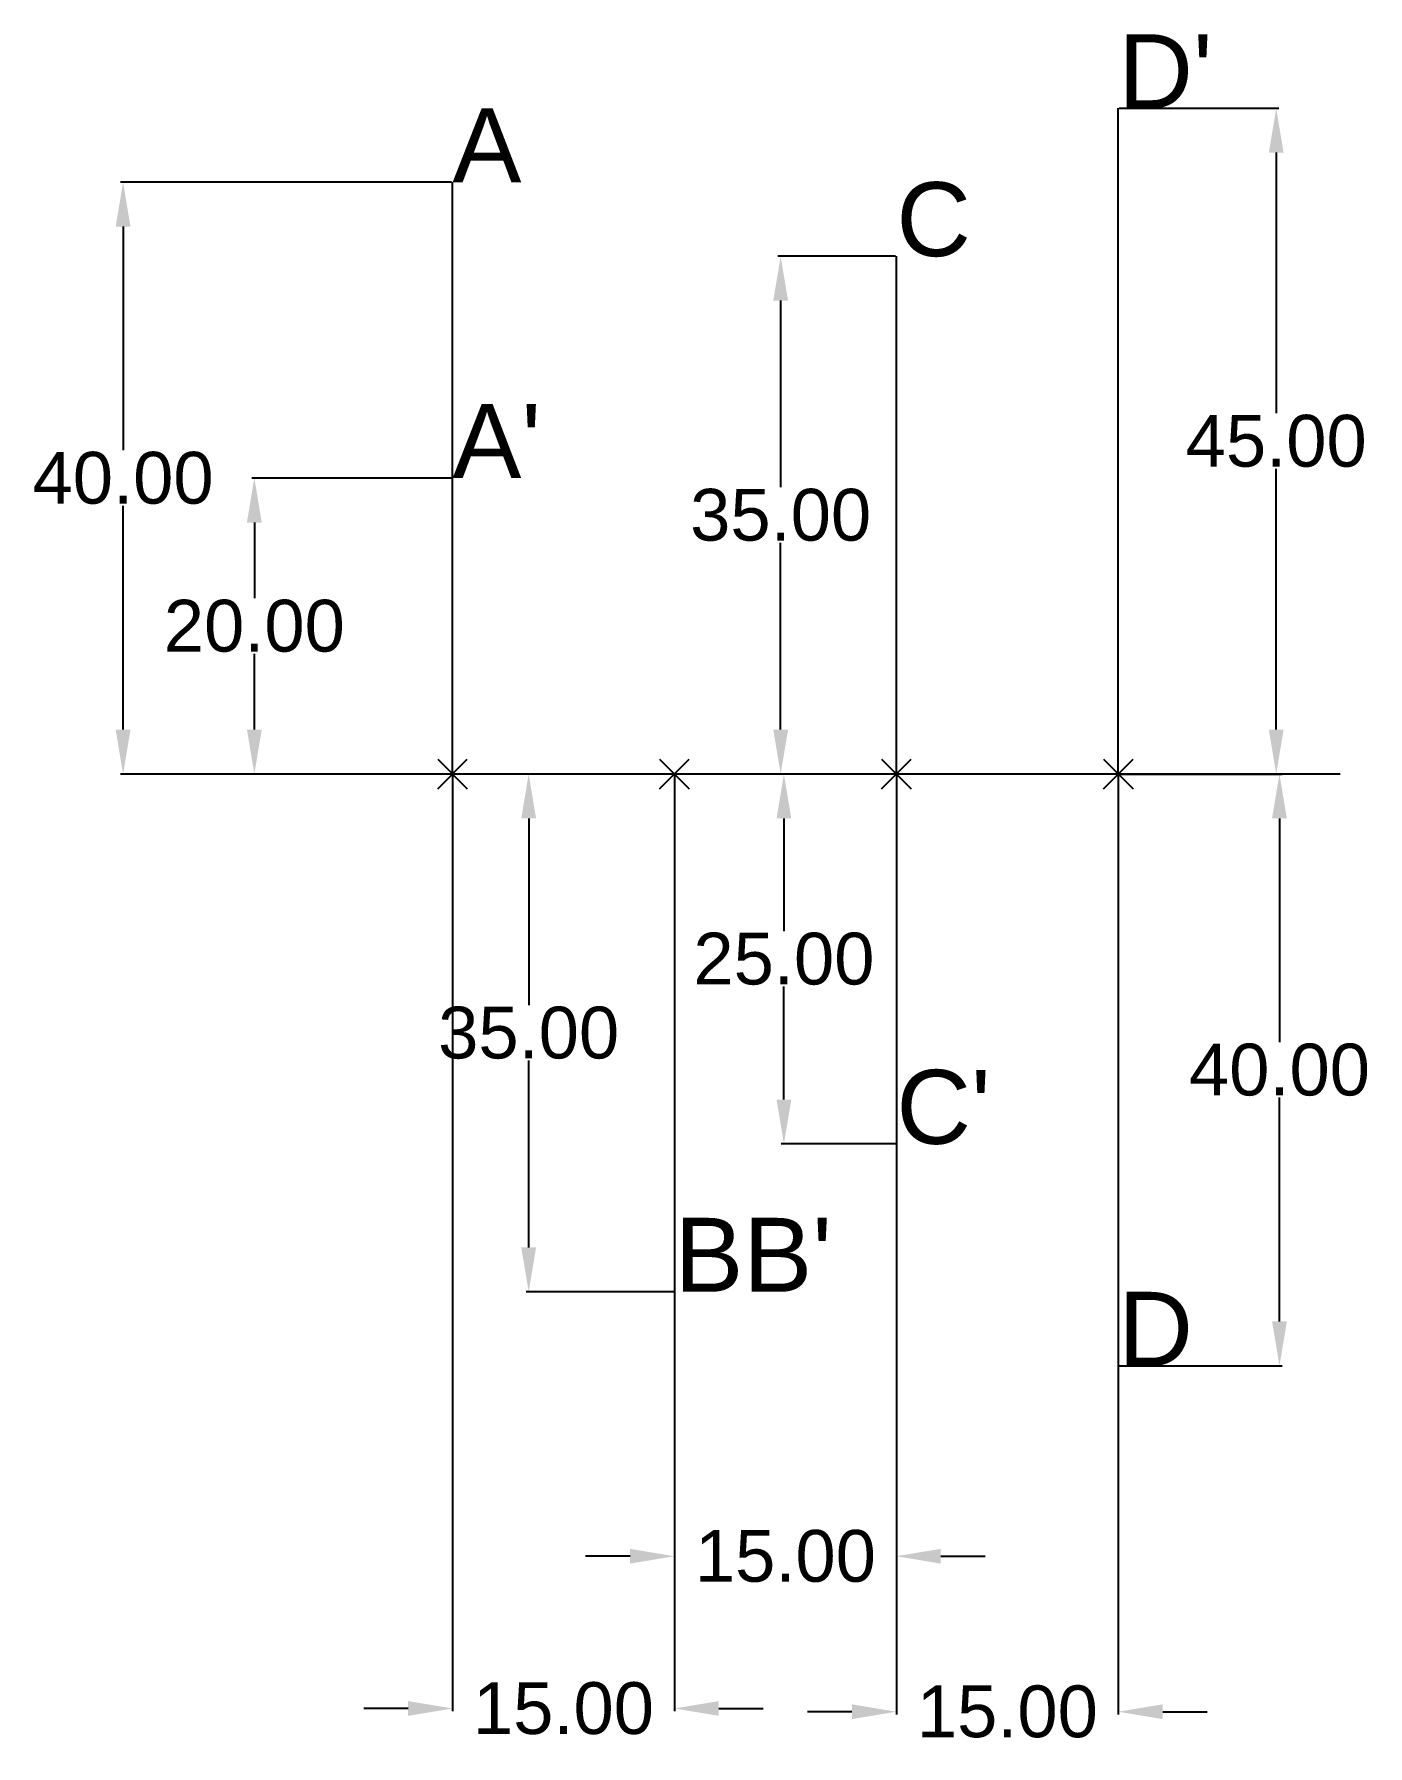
# Model space of a CAD drawing. Header units: millimetres. Extents: x 97 to 187, y 60 to 175.
import ezdxf

# ---------------------------------------------------------------- set-up
doc = ezdxf.new("R2010")
doc.units = ezdxf.units.MM
doc.header["$MEASUREMENT"] = 0
doc.header["$PDMODE"] = 3
doc.styles.add('Annotative', font='arial.ttf')
doc.styles.get("Standard").update_dxf_attribs({"font": 'arial.ttf'})
doc.dimstyles.get("Standard").update_dxf_attribs({"dimtxt": 3.5, "dimasz": 3, "dimexe": 0.18, "dimexo": 0.0625, "dimgap": 0.09, "dimtad": 0, "dimtih": 1, "dimtoh": 1, "dimzin": 0, "dimdsep": 46, "dimtxsty": 'Standard', "dimcen": 0.09, "dimadec": 0, "dimazin": 0, "dimtfac": 1, "dimtofl": 0, "dimtmove": 0, "dimatfit": 3, "dimfxl": 1, "dimtolj": 1, "dimtzin": 0, "dimarcsym": 0})

# ---------------------------------------------------------------- blocks, each defined once
blk = doc.blocks.new('*D1')
at = {"color": 0, "lineweight": -2, "transparency": 16777216}
for p, q in [((125, 145.24), (111.49, 145.24)), ((111.67, 142.24), (111.67, 137.12)), ((111.67, 128.24), (111.67, 133.37)), ((125, 125.24), (111.49, 125.24))]:
    blk.add_line(p, q, dxfattribs=at)
at = {"color": 0, "transparency": 16777216}
for points in [[(111.17, 142.24), (112.17, 142.24), (111.67, 145.24)], [(111.17, 128.24), (112.17, 128.24), (111.67, 125.24)]]:
    blk.add_solid(points, dxfattribs=at)
at = {"layer": 'Defpoints', "color": 0, "transparency": 16777216}
for p in [(111.67, 145.24), (125.06, 145.24), (125.06, 125.24)]:
    blk.add_point(p, dxfattribs=at)
at = {"color": 0, "transparency": 16777216, "insert": (111.67, 135.24), "char_height": 3.5, "attachment_point": 5}
blk.add_mtext('\\A1;20.00', dxfattribs=at)
blk = doc.blocks.new('*D2')
at = {"color": 0, "lineweight": -2, "transparency": 16777216}
for p, q in [((125, 165.24), (102.62, 165.24)), ((102.8, 162.24), (102.8, 147.12)), ((102.8, 128.24), (102.8, 143.37)), ((125, 125.24), (102.62, 125.24))]:
    blk.add_line(p, q, dxfattribs=at)
at = {"color": 0, "transparency": 16777216}
for points in [[(102.3, 162.24), (103.3, 162.24), (102.8, 165.24)], [(102.3, 128.24), (103.3, 128.24), (102.8, 125.24)]]:
    blk.add_solid(points, dxfattribs=at)
at = {"layer": 'Defpoints', "color": 0, "transparency": 16777216}
for p in [(102.8, 165.24), (125.06, 165.24), (125.06, 125.24)]:
    blk.add_point(p, dxfattribs=at)
at = {"color": 0, "transparency": 16777216, "insert": (102.8, 145.24), "char_height": 3.5, "attachment_point": 5}
blk.add_mtext('\\A1;40.00', dxfattribs=at)
blk = doc.blocks.new('*D3')
at = {"color": 0, "lineweight": -2, "transparency": 16777216}
for p, q in [((140, 125.24), (130.03, 125.24)), ((130.21, 122.24), (130.21, 109.62)), ((130.21, 93.24), (130.21, 105.87)), ((140, 90.24), (130.03, 90.24))]:
    blk.add_line(p, q, dxfattribs=at)
at = {"color": 0, "transparency": 16777216}
for points in [[(129.71, 122.24), (130.71, 122.24), (130.21, 125.24)], [(129.71, 93.24), (130.71, 93.24), (130.21, 90.24)]]:
    blk.add_solid(points, dxfattribs=at)
at = {"layer": 'Defpoints', "color": 0, "transparency": 16777216}
for p in [(140.06, 125.24), (130.21, 90.24), (140.06, 90.24)]:
    blk.add_point(p, dxfattribs=at)
at = {"color": 0, "transparency": 16777216, "insert": (130.21, 107.74), "char_height": 3.5, "attachment_point": 5}
blk.add_mtext('\\A1;35.00', dxfattribs=at)
blk = doc.blocks.new('*D4')
at = {"color": 0, "lineweight": -2, "transparency": 16777216}
for p, q in [((155, 125.24), (147.28, 125.24)), ((147.46, 122.24), (147.46, 114.62)), ((147.46, 103.24), (147.46, 110.87)), ((155, 100.24), (147.28, 100.24))]:
    blk.add_line(p, q, dxfattribs=at)
at = {"color": 0, "transparency": 16777216}
for points in [[(146.96, 122.24), (147.96, 122.24), (147.46, 125.24)], [(146.96, 103.24), (147.96, 103.24), (147.46, 100.24)]]:
    blk.add_solid(points, dxfattribs=at)
at = {"layer": 'Defpoints', "color": 0, "transparency": 16777216}
for p in [(155.06, 125.24), (147.46, 100.24), (155.06, 100.24)]:
    blk.add_point(p, dxfattribs=at)
at = {"color": 0, "transparency": 16777216, "insert": (147.46, 112.74), "char_height": 3.5, "attachment_point": 5}
blk.add_mtext('\\A1;25.00', dxfattribs=at)
blk = doc.blocks.new('*D5')
at = {"color": 0, "lineweight": -2, "transparency": 16777216}
for p, q in [((155, 160.24), (147.06, 160.24)), ((147.24, 157.24), (147.24, 144.62)), ((147.24, 128.24), (147.24, 140.87)), ((155, 125.24), (147.06, 125.24))]:
    blk.add_line(p, q, dxfattribs=at)
at = {"color": 0, "transparency": 16777216}
for points in [[(146.74, 157.24), (147.74, 157.24), (147.24, 160.24)], [(146.74, 128.24), (147.74, 128.24), (147.24, 125.24)]]:
    blk.add_solid(points, dxfattribs=at)
at = {"layer": 'Defpoints', "color": 0, "transparency": 16777216}
for p in [(147.24, 160.24), (155.06, 160.24), (155.06, 125.24)]:
    blk.add_point(p, dxfattribs=at)
at = {"color": 0, "transparency": 16777216, "insert": (147.24, 142.74), "char_height": 3.5, "attachment_point": 5}
blk.add_mtext('\\A1;35.00', dxfattribs=at)
blk = doc.blocks.new('*D6')
at = {"color": 0, "lineweight": -2, "transparency": 16777216}
for p, q in [((170.12, 170.24), (180.91, 170.24)), ((180.73, 167.24), (180.73, 149.62)), ((180.73, 128.24), (180.73, 145.87)), ((170.12, 125.24), (180.91, 125.24))]:
    blk.add_line(p, q, dxfattribs=at)
at = {"color": 0, "transparency": 16777216}
for points in [[(180.23, 167.24), (181.23, 167.24), (180.73, 170.24)], [(180.23, 128.24), (181.23, 128.24), (180.73, 125.24)]]:
    blk.add_solid(points, dxfattribs=at)
at = {"layer": 'Defpoints', "color": 0, "transparency": 16777216}
for p in [(170.06, 170.24), (170.06, 125.24), (180.73, 125.24)]:
    blk.add_point(p, dxfattribs=at)
at = {"color": 0, "transparency": 16777216, "insert": (180.73, 147.74), "char_height": 3.5, "attachment_point": 5}
blk.add_mtext('\\A1;45.00', dxfattribs=at)
blk = doc.blocks.new('*D7')
at = {"color": 0, "lineweight": -2, "transparency": 16777216}
for p, q in [((170.12, 125.24), (181.13, 125.24)), ((180.95, 122.24), (180.95, 107.12)), ((180.95, 88.24), (180.95, 103.37)), ((170.12, 85.24), (181.13, 85.24))]:
    blk.add_line(p, q, dxfattribs=at)
at = {"color": 0, "transparency": 16777216}
for points in [[(180.45, 122.24), (181.45, 122.24), (180.95, 125.24)], [(180.45, 88.24), (181.45, 88.24), (180.95, 85.24)]]:
    blk.add_solid(points, dxfattribs=at)
at = {"layer": 'Defpoints', "color": 0, "transparency": 16777216}
for p in [(170.06, 125.24), (170.06, 85.24), (180.95, 85.24)]:
    blk.add_point(p, dxfattribs=at)
at = {"color": 0, "transparency": 16777216, "insert": (180.95, 105.24), "char_height": 3.5, "attachment_point": 5}
blk.add_mtext('\\A1;40.00', dxfattribs=at)
blk = doc.blocks.new('*D16')
at = {"color": 0, "lineweight": -2, "transparency": 16777216}
for p, q in [((125.06, 125.18), (125.06, 61.9)), ((140.06, 125.18), (140.06, 61.9)), ((122.06, 62.08), (119.06, 62.08)), ((143.06, 62.08), (146.06, 62.08))]:
    blk.add_line(p, q, dxfattribs=at)
at = {"color": 0, "transparency": 16777216}
for points in [[(122.06, 62.58), (122.06, 61.58), (125.06, 62.08)], [(143.06, 62.58), (143.06, 61.58), (140.06, 62.08)]]:
    blk.add_solid(points, dxfattribs=at)
at = {"layer": 'Defpoints', "color": 0, "transparency": 16777216}
for p in [(125.06, 125.24), (140.06, 125.24), (140.06, 62.08)]:
    blk.add_point(p, dxfattribs=at)
at = {"color": 0, "transparency": 16777216, "insert": (132.56, 62.08), "char_height": 3.5, "attachment_point": 5}
blk.add_mtext('\\A1;15.00', dxfattribs=at)
blk = doc.blocks.new('*D17')
at = {"color": 0, "lineweight": -2, "transparency": 16777216}
for p, q in [((140.06, 125.18), (140.06, 72.19)), ((155.06, 125.18), (155.06, 72.19)), ((137.06, 72.37), (134.06, 72.37)), ((158.06, 72.37), (161.06, 72.37))]:
    blk.add_line(p, q, dxfattribs=at)
at = {"color": 0, "transparency": 16777216}
for points in [[(137.06, 72.87), (137.06, 71.87), (140.06, 72.37)], [(158.06, 72.87), (158.06, 71.87), (155.06, 72.37)]]:
    blk.add_solid(points, dxfattribs=at)
at = {"layer": 'Defpoints', "color": 0, "transparency": 16777216}
for p in [(140.06, 125.24), (155.06, 125.24), (155.06, 72.37)]:
    blk.add_point(p, dxfattribs=at)
at = {"color": 0, "transparency": 16777216, "insert": (147.56, 72.37), "char_height": 3.5, "attachment_point": 5}
blk.add_mtext('\\A1;15.00', dxfattribs=at)
blk = doc.blocks.new('*D18')
at = {"color": 0, "lineweight": -2, "transparency": 16777216}
for p, q in [((155.06, 125.18), (155.06, 61.68)), ((170.06, 125.18), (170.06, 61.68)), ((152.06, 61.86), (149.06, 61.86)), ((173.06, 61.86), (176.06, 61.86))]:
    blk.add_line(p, q, dxfattribs=at)
at = {"color": 0, "transparency": 16777216}
for points in [[(152.06, 62.36), (152.06, 61.36), (155.06, 61.86)], [(173.06, 62.36), (173.06, 61.36), (170.06, 61.86)]]:
    blk.add_solid(points, dxfattribs=at)
at = {"layer": 'Defpoints', "color": 0, "transparency": 16777216}
for p in [(155.06, 125.24), (170.06, 125.24), (170.06, 61.86)]:
    blk.add_point(p, dxfattribs=at)
at = {"color": 0, "transparency": 16777216, "insert": (162.56, 61.86), "char_height": 3.5, "attachment_point": 5}
blk.add_mtext('\\A1;15.00', dxfattribs=at)

msp = doc.modelspace()

# ---------------------------------------------------------------- linework, layer by layer
for p, q in [((170.06, 125.243), (170.06, 170.243)), ((125.06, 125.243), (125.06, 165.243)), ((155.06, 125.243), (155.06, 160.243)), ((125.06, 125.243), (125.06, 145.243)), ((125.06, 125.243), (185.06, 125.243)), ((140.06, 125.243), (140.06, 90.243)), ((155.06, 125.243), (155.06, 100.243)), ((170.06, 125.243), (170.06, 85.243))]:
    msp.add_line(p, q)
for p in [(125.06, 125.243), (140.06, 125.243), (155.06, 125.243), (170.06, 125.243)]:
    msp.add_point(p)

# ---------------------------------------------------------------- texts
at = {"char_height": 5, "width": 32.16194, "attachment_point": 1, "style": 'Annotative'}
for s, insert in [("D'", (170.06, 175.243)), ('A', (125.06, 170.243)), ('C', (155.06, 165.243)), ("A'", (125.06, 150.243)), ("C'", (155.06, 105.243)), ("BB'", (140.06, 95.243)), ('D', (170.06, 90.243))]:
    msp.add_mtext(s, dxfattribs=dict(at, insert=insert))

# ---------------------------------------------------------------- dimensions: what is measured, and where the dimension line sits
for base, p1, p2, picture, middle in [((180.732, 125.243), (170.06, 170.243), (170.06, 125.243), '*D6', (180.732, 147.743)), ((102.8, 165.243), (125.06, 125.243), (125.06, 165.243), '*D2', (102.8, 145.243)), ((147.241, 160.243), (155.06, 125.243), (155.06, 160.243), '*D5', (147.241, 142.743)), ((111.672, 145.243), (125.06, 125.243), (125.06, 145.243), '*D1', (111.672, 135.243)), ((130.206, 90.243), (140.06, 125.243), (140.06, 90.243), '*D3', (130.206, 107.743)), ((147.462, 100.243), (155.06, 125.243), (155.06, 100.243), '*D4', (147.462, 112.743)), ((180.954, 85.243), (170.06, 125.243), (170.06, 85.243), '*D7', (180.954, 105.243))]:
    dim = msp.add_linear_dim(base=base, p1=p1, p2=p2, angle=90, dimstyle='Standard')
    dim.commit()
    dim.dimension.update_dxf_attribs({"geometry": picture, "text_midpoint": middle})
for base, p1, p2, picture, middle in [((140.06, 62.079), (125.06, 125.243), (140.06, 125.243), '*D16', (132.56, 62.079)), ((155.06, 72.368), (140.06, 125.243), (155.06, 125.243), '*D17', (147.56, 72.368)), ((170.06, 61.856), (155.06, 125.243), (170.06, 125.243), '*D18', (162.56, 61.856))]:
    dim = msp.add_linear_dim(base=base, p1=p1, p2=p2, dimstyle='Standard')
    dim.commit()
    dim.dimension.update_dxf_attribs({"geometry": picture, "text_midpoint": middle})

doc.saveas('drawing.dxf')
